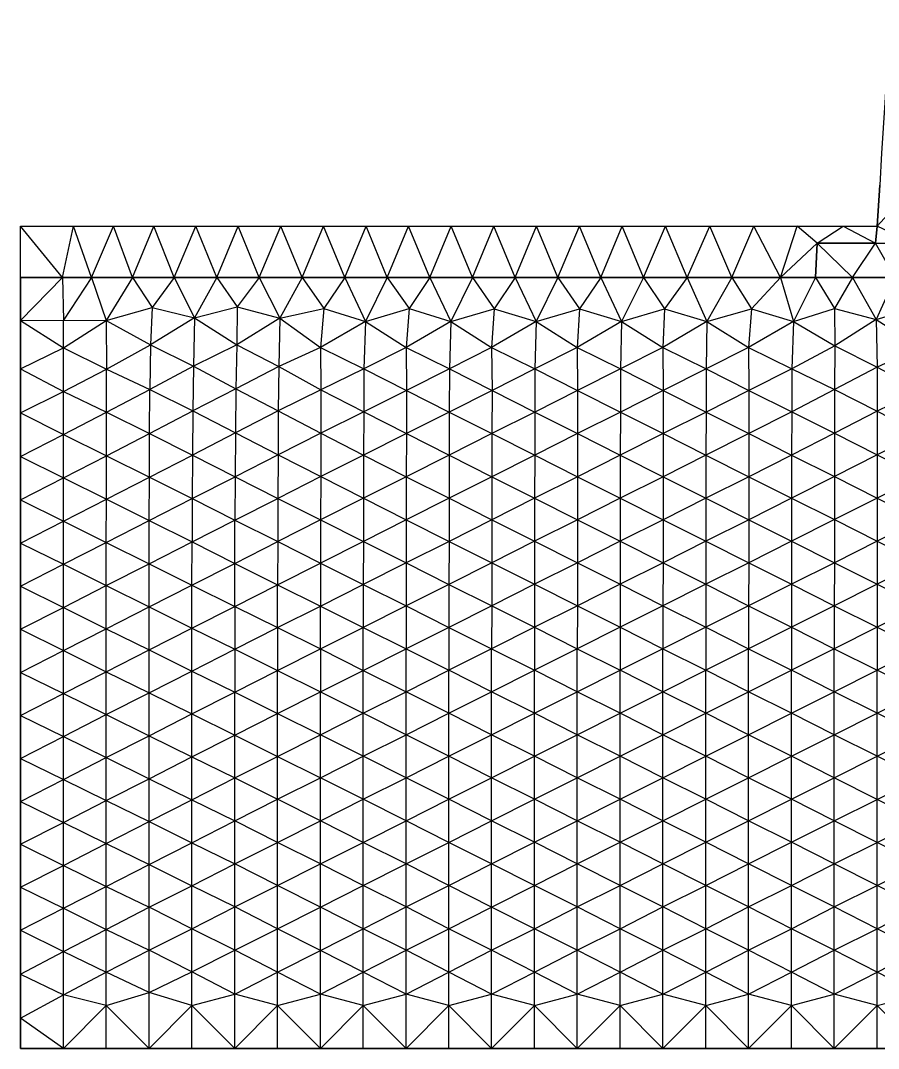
# Model space of a CAD drawing. Header units: inches. Extents: x 0 to 30, y -12 to 0.
# Drawn here: x 0 to 10.02, y -12 to 0 of the extents above; entities that cross this region are included whole.
import ezdxf

# ---------------------------------------------------------------- set-up
doc = ezdxf.new("R2010")
doc.units = ezdxf.units.IN
doc.header["$MEASUREMENT"] = 0
doc.layers.add('GEOFEM_ACTIVE_AREAS', color=2, linetype='Continuous')
doc.layers.add('GEOFEM_ACTIVE_MESH', color=4, linetype='Continuous')

msp = doc.modelspace()

# ---------------------------------------------------------------- linework, layer by layer
at = {"layer": 'GEOFEM_ACTIVE_AREAS'}
for points in [[(12.3, -2.6), (11.83, -2.6), (11.36, -2.6), (10.897, -2.6), (10.42, -2.6), (10.41, -1.95), (10.41, -1.3), (10.4, -0.65), (10.4, 0), (10.15, 0), (10.127, -0.365), (10.09, -0.96), (10.053, -1.548), (10.03, -1.92), (10, -2.4), (9.98, -2.6), (9.3, -2.6), (9.28, -3), (9.711, -3), (10.21, -3), (10.7, -3), (11.208, -3), (11.813, -3), (12.32, -3)], [(9.28, -3), (8.872, -3), (8.305, -3), (7.782, -3), (7.274, -3), (6.774, -3), (6.274, -3), (5.775, -3), (5.277, -3), (4.78, -3), (4.282, -3), (3.784, -3), (3.287, -3), (2.785, -3), (2.291, -3), (1.793, -3), (1.306, -3), (0.83, -3), (0.488, -3), (0, -3), (0, -2.4), (0.618, -2.4), (1.085, -2.4), (1.555, -2.4), (2.048, -2.4), (2.539, -2.4), (3.039, -2.4), (3.536, -2.4), (4.033, -2.4), (4.531, -2.4), (5.029, -2.4), (5.526, -2.4), (6.025, -2.4), (6.524, -2.4), (7.025, -2.4), (7.531, -2.4), (8.046, -2.4), (8.559, -2.4), (9.066, -2.4), (9.604, -2.4), (10, -2.4), (9.98, -2.6), (9.3, -2.6)]]:
    msp.add_lwpolyline(points, close=True, dxfattribs=at)
msp.add_lwpolyline([(10.21, -3), (9.711, -3), (9.28, -3), (8.872, -3), (8.305, -3), (7.782, -3), (7.274, -3), (6.774, -3), (6.274, -3), (5.775, -3), (5.277, -3), (4.78, -3), (4.282, -3), (3.784, -3), (3.287, -3), (2.785, -3), (2.291, -3), (1.793, -3), (1.306, -3), (0.83, -3), (0.488, -3), (0, -3), (0, -3.5), (0, -4.066), (0, -4.579), (0, -5.089), (0, -5.597), (0, -6.102), (0, -6.605), (0, -7.107), (0, -7.611), (0, -8.115), (0, -8.616), (0, -9.116), (0, -9.616), (0, -10.117), (0, -10.619), (0, -11.131), (0, -11.645), (0, -12), (0.5, -12), (1, -12), (1.5, -12), (2, -12), (2.5, -12), (3, -12), (3.5, -12), (4, -12), (4.5, -12), (5, -12), (5.5, -12), (6, -12), (6.5, -12), (7, -12), (7.5, -12), (8, -12), (8.5, -12), (9, -12), (9.5, -12), (10, -12), (10.5, -12)], dxfattribs=at)
at = {"layer": 'GEOFEM_ACTIVE_MESH'}
for p, q in [((10, -2.4), (10.03, -1.92)), ((10, -2.4), (10.41, -1.95)), ((0.488, -3), (0, -2.4)), ((0, -3), (0, -2.4)), ((0, -2.4), (0.618, -2.4)), ((0.488, -3), (0.618, -2.4)), ((0.83, -3), (0.618, -2.4)), ((0.618, -2.4), (1.085, -2.4)), ((0.83, -3), (1.085, -2.4)), ((1.306, -3), (1.085, -2.4)), ((1.085, -2.4), (1.555, -2.4)), ((1.306, -3), (1.555, -2.4)), ((1.793, -3), (1.555, -2.4)), ((1.555, -2.4), (2.048, -2.4)), ((1.793, -3), (2.048, -2.4)), ((2.291, -3), (2.048, -2.4)), ((2.048, -2.4), (2.539, -2.4)), ((2.291, -3), (2.539, -2.4)), ((2.785, -3), (2.539, -2.4)), ((2.539, -2.4), (3.039, -2.4)), ((2.785, -3), (3.039, -2.4)), ((3.287, -3), (3.039, -2.4)), ((3.039, -2.4), (3.536, -2.4)), ((3.287, -3), (3.536, -2.4)), ((3.784, -3), (3.536, -2.4)), ((3.536, -2.4), (4.033, -2.4)), ((3.784, -3), (4.033, -2.4)), ((4.282, -3), (4.033, -2.4)), ((4.033, -2.4), (4.531, -2.4)), ((4.282, -3), (4.531, -2.4)), ((4.78, -3), (4.531, -2.4)), ((4.531, -2.4), (5.029, -2.4)), ((4.78, -3), (5.029, -2.4)), ((5.277, -3), (5.029, -2.4)), ((5.029, -2.4), (5.526, -2.4)), ((5.277, -3), (5.526, -2.4)), ((5.775, -3), (5.526, -2.4)), ((5.526, -2.4), (6.025, -2.4)), ((5.775, -3), (6.025, -2.4)), ((6.274, -3), (6.025, -2.4)), ((6.025, -2.4), (6.524, -2.4)), ((6.274, -3), (6.524, -2.4)), ((6.774, -3), (6.524, -2.4)), ((6.524, -2.4), (7.025, -2.4)), ((6.774, -3), (7.025, -2.4)), ((7.274, -3), (7.025, -2.4)), ((7.025, -2.4), (7.531, -2.4)), ((7.274, -3), (7.531, -2.4)), ((7.782, -3), (7.531, -2.4)), ((7.531, -2.4), (8.046, -2.4)), ((7.782, -3), (8.046, -2.4)), ((8.305, -3), (8.046, -2.4)), ((8.046, -2.4), (8.559, -2.4)), ((8.305, -3), (8.559, -2.4)), ((8.872, -3), (8.559, -2.4)), ((8.559, -2.4), (9.066, -2.4)), ((8.872, -3), (9.066, -2.4)), ((9.066, -2.4), (9.604, -2.4)), ((9.3, -2.6), (9.066, -2.4)), ((9.3, -2.6), (9.604, -2.4)), ((9.604, -2.4), (10, -2.4)), ((9.604, -2.4), (9.98, -2.6)), ((9.98, -2.6), (10, -2.4)), ((10, -2.4), (9.98, -2.6)), ((10.42, -2.6), (10, -2.4)), ((8.872, -3), (9.3, -2.6)), ((9.28, -3), (9.3, -2.6)), ((9.28, -3), (9.3, -2.6)), ((9.711, -3), (9.3, -2.6)), ((9.3, -2.6), (9.98, -2.6)), ((9.3, -2.6), (9.98, -2.6)), ((9.711, -3), (9.98, -2.6)), ((10.21, -3), (9.98, -2.6)), ((9.98, -2.6), (10.42, -2.6)), ((0, -3), (0.488, -3)), ((0, -3.5), (0, -3)), ((0, -3.5), (0.488, -3)), ((0, -3), (0.488, -3)), ((0.488, -3), (0.83, -3)), ((0.488, -3), (0.83, -3)), ((0.488, -3), (0.5, -3.499)), ((0.83, -3), (0.5, -3.499)), ((0.83, -3), (1.306, -3)), ((0.83, -3), (1.306, -3)), ((0.83, -3), (1, -3.5)), ((1.306, -3), (1, -3.5)), ((1.306, -3), (1.793, -3)), ((1.306, -3), (1.793, -3)), ((1.306, -3), (1.536, -3.35)), ((1.793, -3), (1.536, -3.35)), ((1.793, -3), (2.291, -3)), ((1.793, -3), (2.291, -3)), ((1.793, -3), (2.03, -3.472)), ((2.291, -3), (2.03, -3.472)), ((2.291, -3), (2.785, -3)), ((2.291, -3), (2.785, -3)), ((2.291, -3), (2.53, -3.344)), ((2.785, -3), (2.53, -3.344)), ((2.785, -3), (3.287, -3)), ((2.785, -3), (3.287, -3)), ((2.785, -3), (3.028, -3.474)), ((3.287, -3), (3.028, -3.474)), ((3.287, -3), (3.784, -3)), ((3.287, -3), (3.784, -3)), ((3.287, -3), (3.54, -3.363)), ((3.784, -3), (3.54, -3.363)), ((3.784, -3), (4.282, -3)), ((3.784, -3), (4.282, -3)), ((3.784, -3), (4.028, -3.513)), ((4.282, -3), (4.028, -3.513)), ((4.282, -3), (4.78, -3)), ((4.282, -3), (4.78, -3)), ((4.282, -3), (4.535, -3.363)), ((4.78, -3), (4.535, -3.363)), ((4.78, -3), (5.277, -3)), ((4.78, -3), (5.277, -3)), ((4.78, -3), (5.024, -3.513)), ((5.277, -3), (5.024, -3.513)), ((5.277, -3), (5.775, -3)), ((5.277, -3), (5.775, -3)), ((5.277, -3), (5.529, -3.366)), ((5.775, -3), (5.529, -3.366)), ((5.775, -3), (6.274, -3)), ((5.775, -3), (6.274, -3)), ((5.775, -3), (6.02, -3.513)), ((6.274, -3), (6.02, -3.513)), ((6.274, -3), (6.774, -3)), ((6.274, -3), (6.774, -3)), ((6.274, -3), (6.524, -3.366)), ((6.774, -3), (6.524, -3.366)), ((6.774, -3), (7.274, -3)), ((6.774, -3), (7.274, -3)), ((6.774, -3), (7.016, -3.513)), ((7.274, -3), (7.016, -3.513)), ((7.274, -3), (7.782, -3)), ((7.274, -3), (7.782, -3)), ((7.274, -3), (7.519, -3.366)), ((7.782, -3), (7.519, -3.366)), ((7.782, -3), (8.305, -3)), ((7.782, -3), (8.305, -3)), ((7.782, -3), (8.014, -3.513)), ((8.305, -3), (8.014, -3.513)), ((8.305, -3), (8.872, -3)), ((8.305, -3), (8.872, -3)), ((8.305, -3), (8.532, -3.366)), ((8.872, -3), (8.532, -3.366)), ((8.872, -3), (9.28, -3)), ((8.872, -3), (9.28, -3)), ((8.872, -3), (9.023, -3.513)), ((9.28, -3), (9.023, -3.513)), ((9.28, -3), (9.711, -3)), ((9.28, -3), (9.711, -3)), ((9.28, -3), (9.504, -3.363)), ((9.711, -3), (9.504, -3.363)), ((9.711, -3), (10.21, -3)), ((9.711, -3), (10.21, -3)), ((9.711, -3), (9.989, -3.489)), ((10.21, -3), (9.989, -3.489)), ((1, -3.5), (1.536, -3.35)), ((1.536, -3.35), (1.517, -3.786)), ((1.536, -3.35), (2.03, -3.472)), ((2.03, -3.472), (2.53, -3.344)), ((2.53, -3.344), (2.525, -3.784)), ((2.53, -3.344), (3.028, -3.474)), ((9.989, -3.489), (10.471, -3.348)), ((2.03, -3.472), (1.517, -3.786)), ((2.03, -3.472), (2.018, -4.034)), ((2.03, -3.472), (2.525, -3.784)), ((3.028, -3.474), (2.525, -3.784)), ((3.028, -3.474), (3.014, -4.04)), ((3.028, -3.474), (3.54, -3.363)), ((3.028, -3.474), (3.5, -3.818)), ((3.54, -3.363), (3.5, -3.818)), ((3.54, -3.363), (4.028, -3.513)), ((4.028, -3.513), (4.535, -3.363)), ((4.535, -3.363), (4.5, -3.818)), ((4.535, -3.363), (5.024, -3.513)), ((5.024, -3.513), (5.529, -3.366)), ((5.529, -3.366), (5.5, -3.818)), ((5.529, -3.366), (6.02, -3.513)), ((6.02, -3.513), (6.524, -3.366)), ((6.524, -3.366), (6.5, -3.818)), ((6.524, -3.366), (7.016, -3.513)), ((7.016, -3.513), (7.519, -3.366)), ((7.519, -3.366), (7.5, -3.818)), ((7.519, -3.366), (8.014, -3.513)), ((8.014, -3.513), (8.532, -3.366)), ((8.532, -3.366), (8.5, -3.818)), ((8.532, -3.366), (9.023, -3.513)), ((9.023, -3.513), (9.504, -3.363)), ((9.504, -3.363), (9.989, -3.489)), ((9.504, -3.363), (9.505, -3.796)), ((0, -3.5), (0.5, -3.499)), ((0, -4.066), (0, -3.5)), ((0, -3.5), (0.501, -3.819)), ((0.5, -3.499), (1, -3.5)), ((0.501, -3.819), (0.5, -3.499)), ((0.501, -3.819), (1, -3.5)), ((1, -3.5), (1.517, -3.786)), ((1, -3.5), (1.004, -4.071)), ((4.028, -3.513), (3.5, -3.818)), ((4.028, -3.513), (4.008, -4.066)), ((4.028, -3.513), (4.5, -3.818)), ((5.024, -3.513), (4.5, -3.818)), ((5.024, -3.513), (5.007, -4.066)), ((5.024, -3.513), (5.5, -3.818)), ((6.02, -3.513), (5.5, -3.818)), ((6.02, -3.513), (6.006, -4.066)), ((6.02, -3.513), (6.5, -3.818)), ((7.016, -3.513), (6.5, -3.818)), ((7.016, -3.513), (7.004, -4.066)), ((7.016, -3.513), (7.5, -3.818)), ((8.014, -3.513), (7.5, -3.818)), ((8.014, -3.513), (8.004, -4.066)), ((8.014, -3.513), (8.5, -3.818)), ((9.023, -3.513), (8.5, -3.818)), ((9.023, -3.513), (9.006, -4.066)), ((9.023, -3.513), (9.505, -3.796)), ((9.989, -3.489), (9.505, -3.796)), ((9.989, -3.489), (10.5, -3.818)), ((9.989, -3.489), (10, -4.048)), ((0, -4.066), (0.501, -3.819)), ((0.501, -4.332), (0.501, -3.819)), ((0.501, -3.819), (1.004, -4.071)), ((1.004, -4.071), (1.517, -3.786)), ((1.517, -3.786), (1.51, -4.308)), ((1.517, -3.786), (2.018, -4.034)), ((2.525, -3.784), (2.018, -4.034)), ((2.525, -3.784), (2.514, -4.298)), ((2.525, -3.784), (3.014, -4.04)), ((3.5, -3.818), (3.014, -4.04)), ((3.5, -3.818), (4.008, -4.066)), ((3.5, -3.818), (3.507, -4.311)), ((4.5, -3.818), (4.008, -4.066)), ((4.5, -3.818), (5.007, -4.066)), ((4.5, -3.818), (4.505, -4.318)), ((5.5, -3.818), (5.007, -4.066)), ((5.5, -3.818), (6.006, -4.066)), ((5.5, -3.818), (5.504, -4.319)), ((6.5, -3.818), (6.006, -4.066)), ((6.5, -3.818), (7.004, -4.066)), ((6.5, -3.818), (6.503, -4.319)), ((7.5, -3.818), (7.004, -4.066)), ((7.5, -3.818), (8.004, -4.066)), ((7.5, -3.818), (7.503, -4.319)), ((8.5, -3.818), (8.004, -4.066)), ((8.5, -3.818), (9.006, -4.066)), ((8.5, -3.818), (8.503, -4.318)), ((9.505, -3.796), (9.006, -4.066)), ((9.505, -3.796), (9.503, -4.309)), ((9.505, -3.796), (10, -4.048)), ((10.5, -3.818), (10, -4.048)), ((0, -4.579), (0, -4.066)), ((0, -4.066), (0.501, -4.332)), ((0.501, -4.332), (1.004, -4.071)), ((1.004, -4.572), (1.004, -4.071)), ((1.004, -4.071), (1.51, -4.308)), ((2.018, -4.034), (1.51, -4.308)), ((2.018, -4.034), (2.011, -4.558)), ((2.018, -4.034), (2.514, -4.298)), ((3.014, -4.04), (2.514, -4.298)), ((3.014, -4.04), (3.009, -4.558)), ((3.014, -4.04), (3.507, -4.311)), ((4.008, -4.066), (3.507, -4.311)), ((4.008, -4.066), (4.006, -4.568)), ((4.008, -4.066), (4.505, -4.318)), ((5.007, -4.066), (4.505, -4.318)), ((5.007, -4.066), (5.004, -4.57)), ((5.007, -4.066), (5.504, -4.319)), ((6.006, -4.066), (5.504, -4.319)), ((6.006, -4.066), (6.004, -4.57)), ((6.006, -4.066), (6.503, -4.319)), ((7.004, -4.066), (6.503, -4.319)), ((7.004, -4.066), (7.003, -4.57)), ((7.004, -4.066), (7.503, -4.319)), ((8.004, -4.066), (7.503, -4.319)), ((8.004, -4.066), (8.003, -4.57)), ((8.004, -4.066), (8.503, -4.318)), ((9.006, -4.066), (8.503, -4.318)), ((9.006, -4.066), (9.003, -4.567)), ((9.006, -4.066), (9.503, -4.309)), ((10, -4.048), (9.503, -4.309)), ((10, -4.048), (10.5, -4.312)), ((10, -4.048), (10.001, -4.562)), ((1.004, -4.572), (1.51, -4.308)), ((1.506, -4.821), (1.51, -4.308)), ((1.51, -4.308), (2.011, -4.558)), ((2.514, -4.298), (2.011, -4.558)), ((2.514, -4.298), (2.509, -4.814)), ((2.514, -4.298), (3.009, -4.558)), ((3.507, -4.311), (3.009, -4.558)), ((3.507, -4.311), (3.506, -4.818)), ((3.507, -4.311), (4.006, -4.568)), ((4.505, -4.318), (4.006, -4.568)), ((4.505, -4.318), (4.504, -4.822)), ((4.505, -4.318), (5.004, -4.57)), ((5.504, -4.319), (5.004, -4.57)), ((5.504, -4.319), (5.503, -4.822)), ((5.504, -4.319), (6.004, -4.57)), ((6.503, -4.319), (6.004, -4.57)), ((6.503, -4.319), (7.003, -4.57)), ((6.503, -4.319), (6.503, -4.822)), ((7.503, -4.319), (7.003, -4.57)), ((7.503, -4.319), (7.502, -4.822)), ((7.503, -4.319), (8.003, -4.57)), ((8.503, -4.318), (8.003, -4.57)), ((8.503, -4.318), (8.502, -4.822)), ((8.503, -4.318), (9.003, -4.567)), ((9.503, -4.309), (9.003, -4.567)), ((9.503, -4.309), (9.502, -4.817)), ((9.503, -4.309), (10.001, -4.562)), ((10.5, -4.312), (10.001, -4.562)), ((0, -4.579), (0.501, -4.332)), ((0.502, -4.832), (0.501, -4.332)), ((0.501, -4.332), (1.004, -4.572)), ((1.506, -4.821), (2.011, -4.558)), ((2.011, -4.558), (2.006, -5.073)), ((2.011, -4.558), (2.509, -4.814)), ((3.009, -4.558), (2.509, -4.814)), ((3.009, -4.558), (3.006, -5.07)), ((3.009, -4.558), (3.506, -4.818)), ((0, -5.089), (0, -4.579)), ((0, -4.579), (0.502, -4.832)), ((0.502, -4.832), (1.004, -4.572)), ((1.003, -5.08), (1.004, -4.572)), ((1.004, -4.572), (1.506, -4.821)), ((4.006, -4.568), (3.506, -4.818)), ((4.006, -4.568), (4.004, -5.072)), ((4.006, -4.568), (4.504, -4.822)), ((5.004, -4.57), (4.504, -4.822)), ((5.004, -4.57), (5.003, -5.074)), ((5.004, -4.57), (5.503, -4.822)), ((6.004, -4.57), (5.503, -4.822)), ((6.004, -4.57), (6.003, -5.074)), ((6.004, -4.57), (6.503, -4.822)), ((7.003, -4.57), (6.503, -4.822)), ((7.003, -4.57), (7.002, -5.074)), ((7.003, -4.57), (7.502, -4.822)), ((8.003, -4.57), (7.502, -4.822)), ((8.003, -4.57), (8.002, -5.073)), ((8.003, -4.57), (8.502, -4.822)), ((9.003, -4.567), (8.502, -4.822)), ((9.003, -4.567), (9.002, -5.073)), ((9.003, -4.567), (9.502, -4.817)), ((10.001, -4.562), (9.502, -4.817)), ((10.001, -4.562), (10.501, -4.816)), ((10.001, -4.562), (10.001, -5.069)), ((0, -5.089), (0.502, -4.832)), ((0.501, -5.338), (0.502, -4.832)), ((0.502, -4.832), (1.003, -5.08)), ((1.003, -5.08), (1.506, -4.821)), ((1.504, -5.331), (1.506, -4.821)), ((1.506, -4.821), (2.006, -5.073)), ((2.509, -4.814), (2.006, -5.073)), ((2.509, -4.814), (2.505, -5.326)), ((2.509, -4.814), (3.006, -5.07)), ((3.506, -4.818), (3.006, -5.07)), ((3.506, -4.818), (3.504, -5.324)), ((3.506, -4.818), (4.004, -5.072)), ((4.504, -4.822), (4.004, -5.072)), ((4.504, -4.822), (4.503, -5.325)), ((4.504, -4.822), (5.003, -5.074)), ((5.503, -4.822), (5.003, -5.074)), ((5.503, -4.822), (6.003, -5.074)), ((5.503, -4.822), (5.503, -5.325)), ((6.503, -4.822), (6.003, -5.074)), ((6.503, -4.822), (6.502, -5.325)), ((6.503, -4.822), (7.002, -5.074)), ((7.502, -4.822), (7.002, -5.074)), ((7.502, -4.822), (8.002, -5.073)), ((7.502, -4.822), (7.502, -5.325)), ((8.502, -4.822), (8.002, -5.073)), ((8.502, -4.822), (9.002, -5.073)), ((8.502, -4.822), (8.502, -5.325)), ((9.502, -4.817), (9.002, -5.073)), ((9.502, -4.817), (9.501, -5.323)), ((9.502, -4.817), (10.001, -5.069)), ((10.501, -4.816), (10.001, -5.069)), ((0, -5.597), (0, -5.089)), ((0, -5.089), (0.501, -5.338)), ((0.501, -5.338), (1.003, -5.08)), ((1.002, -5.588), (1.003, -5.08)), ((1.003, -5.08), (1.504, -5.331)), ((1.504, -5.331), (2.006, -5.073)), ((2.006, -5.073), (2.004, -5.581)), ((2.006, -5.073), (2.505, -5.326)), ((3.006, -5.07), (2.505, -5.326)), ((3.006, -5.07), (3.004, -5.578)), ((3.006, -5.07), (3.504, -5.324)), ((4.004, -5.072), (3.504, -5.324)), ((4.004, -5.072), (4.003, -5.577)), ((4.004, -5.072), (4.503, -5.325)), ((5.003, -5.074), (4.503, -5.325)), ((5.003, -5.074), (5.002, -5.577)), ((5.003, -5.074), (5.503, -5.325)), ((6.003, -5.074), (5.503, -5.325)), ((6.003, -5.074), (6.002, -5.577)), ((6.003, -5.074), (6.502, -5.325)), ((7.002, -5.074), (6.502, -5.325)), ((7.002, -5.074), (7.502, -5.325)), ((7.002, -5.074), (7.002, -5.577)), ((8.002, -5.073), (7.502, -5.325)), ((8.002, -5.073), (8.001, -5.576)), ((8.002, -5.073), (8.502, -5.325)), ((9.002, -5.073), (8.502, -5.325)), ((9.002, -5.073), (9.001, -5.575)), ((9.002, -5.073), (9.501, -5.323)), ((10.001, -5.069), (9.501, -5.323)), ((10.001, -5.069), (10.501, -5.322)), ((10.001, -5.069), (10.001, -5.574)), ((0, -5.597), (0.501, -5.338)), ((0.501, -5.844), (0.501, -5.338)), ((0.501, -5.338), (1.002, -5.588)), ((1.002, -5.588), (1.504, -5.331)), ((1.502, -5.838), (1.504, -5.331)), ((1.504, -5.331), (2.004, -5.581)), ((2.004, -5.581), (2.505, -5.326)), ((2.505, -5.326), (2.503, -5.832)), ((2.505, -5.326), (3.004, -5.578)), ((3.504, -5.324), (3.004, -5.578)), ((3.504, -5.324), (3.503, -5.829)), ((3.504, -5.324), (4.003, -5.577)), ((4.503, -5.325), (4.003, -5.577)), ((4.503, -5.325), (4.502, -5.828)), ((4.503, -5.325), (5.002, -5.577)), ((5.503, -5.325), (5.002, -5.577)), ((5.503, -5.325), (5.502, -5.828)), ((5.503, -5.325), (6.002, -5.577)), ((6.502, -5.325), (6.002, -5.577)), ((6.502, -5.325), (6.501, -5.828)), ((6.502, -5.325), (7.002, -5.577)), ((7.502, -5.325), (7.002, -5.577)), ((7.502, -5.325), (7.501, -5.828)), ((7.502, -5.325), (8.001, -5.576)), ((8.502, -5.325), (8.001, -5.576)), ((8.502, -5.325), (8.501, -5.827)), ((8.502, -5.325), (9.001, -5.575)), ((9.501, -5.323), (9.001, -5.575)), ((9.501, -5.323), (10.001, -5.574)), ((9.501, -5.323), (9.501, -5.826)), ((10.501, -5.322), (10.001, -5.574)), ((0, -6.102), (0, -5.597)), ((0, -5.597), (0.501, -5.844)), ((0.501, -5.844), (1.002, -5.588)), ((1.001, -6.094), (1.002, -5.588)), ((1.002, -5.588), (1.502, -5.838)), ((1.502, -5.838), (2.004, -5.581)), ((2.004, -5.581), (2.002, -6.087)), ((2.004, -5.581), (2.503, -5.832)), ((2.503, -5.832), (3.004, -5.578)), ((3.004, -5.578), (3.002, -6.082)), ((3.004, -5.578), (3.503, -5.829)), ((4.003, -5.577), (3.503, -5.829)), ((4.003, -5.577), (4.002, -6.08)), ((4.003, -5.577), (4.502, -5.828)), ((5.002, -5.577), (4.502, -5.828)), ((5.002, -5.577), (5.502, -5.828)), ((5.002, -5.577), (5.002, -6.08)), ((6.002, -5.577), (5.502, -5.828)), ((6.002, -5.577), (6.001, -6.079)), ((6.002, -5.577), (6.501, -5.828)), ((7.002, -5.577), (6.501, -5.828)), ((7.002, -5.577), (7.001, -6.079)), ((7.002, -5.577), (7.501, -5.828)), ((8.001, -5.576), (7.501, -5.828)), ((8.001, -5.576), (8.501, -5.827)), ((8.001, -5.576), (8.001, -6.079)), ((9.001, -5.575), (8.501, -5.827)), ((9.001, -5.575), (9.501, -5.826)), ((9.001, -5.575), (9.001, -6.078)), ((10.001, -5.574), (9.501, -5.826)), ((10.001, -5.574), (10.501, -5.826)), ((10.001, -5.574), (10.001, -6.078)), ((0, -6.102), (0.501, -5.844)), ((0.5, -6.348), (0.501, -5.844)), ((0.501, -5.844), (1.001, -6.094)), ((1.001, -6.094), (1.502, -5.838)), ((1.501, -6.342), (1.502, -5.838)), ((1.502, -5.838), (2.002, -6.087)), ((2.002, -6.087), (2.503, -5.832)), ((2.502, -6.337), (2.503, -5.832)), ((2.503, -5.832), (3.002, -6.082)), ((3.503, -5.829), (3.002, -6.082)), ((3.503, -5.829), (3.502, -6.333)), ((3.503, -5.829), (4.002, -6.08)), ((4.502, -5.828), (4.002, -6.08)), ((4.502, -5.828), (4.501, -6.331)), ((4.502, -5.828), (5.002, -6.08)), ((5.502, -5.828), (5.002, -6.08)), ((5.502, -5.828), (5.501, -6.331)), ((5.502, -5.828), (6.001, -6.079)), ((6.501, -5.828), (6.001, -6.079)), ((6.501, -5.828), (7.001, -6.079)), ((6.501, -5.828), (6.501, -6.33)), ((7.501, -5.828), (7.001, -6.079)), ((7.501, -5.828), (8.001, -6.079)), ((7.501, -5.828), (7.501, -6.33)), ((8.501, -5.827), (8.001, -6.079)), ((8.501, -5.827), (9.001, -6.078)), ((8.501, -5.827), (8.501, -6.33)), ((9.501, -5.826), (9.001, -6.078)), ((9.501, -5.826), (10.001, -6.078)), ((9.501, -5.826), (9.501, -6.329)), ((10.501, -5.826), (10.001, -6.078)), ((0, -6.605), (0, -6.102)), ((0, -6.102), (0.5, -6.348)), ((0.5, -6.348), (1.001, -6.094)), ((1.001, -6.597), (1.001, -6.094)), ((1.001, -6.094), (1.501, -6.342)), ((1.501, -6.342), (2.002, -6.087)), ((2.001, -6.591), (2.002, -6.087)), ((2.002, -6.087), (2.502, -6.337)), ((2.502, -6.337), (3.002, -6.082)), ((3.002, -6.082), (3.001, -6.586)), ((3.002, -6.082), (3.502, -6.333)), ((4.002, -6.08), (3.502, -6.333)), ((4.002, -6.08), (4.001, -6.583)), ((4.002, -6.08), (4.501, -6.331)), ((5.002, -6.08), (4.501, -6.331)), ((5.002, -6.08), (5.001, -6.582)), ((5.002, -6.08), (5.501, -6.331)), ((6.001, -6.079), (5.501, -6.331)), ((6.001, -6.079), (6.501, -6.33)), ((6.001, -6.079), (6.001, -6.581)), ((7.001, -6.079), (6.501, -6.33)), ((7.001, -6.079), (7.501, -6.33)), ((7.001, -6.079), (7.001, -6.581)), ((8.001, -6.079), (7.501, -6.33)), ((8.001, -6.079), (8.501, -6.33)), ((8.001, -6.079), (8.001, -6.581)), ((9.001, -6.078), (8.501, -6.33)), ((9.001, -6.078), (9.501, -6.329)), ((9.001, -6.078), (9.001, -6.581)), ((10.001, -6.078), (9.501, -6.329)), ((10.001, -6.078), (10.501, -6.329)), ((10.001, -6.078), (10.001, -6.581)), ((0, -6.605), (0.5, -6.348)), ((0.5, -6.851), (0.5, -6.348)), ((0.5, -6.348), (1.001, -6.597)), ((1.001, -6.597), (1.501, -6.342)), ((1.5, -6.846), (1.501, -6.342)), ((1.501, -6.342), (2.001, -6.591)), ((2.001, -6.591), (2.502, -6.337)), ((2.5, -6.839), (2.502, -6.337)), ((2.502, -6.337), (3.001, -6.586)), ((3.001, -6.586), (3.502, -6.333)), ((3.502, -6.333), (3.5, -6.835)), ((3.502, -6.333), (4.001, -6.583)), ((4.501, -6.331), (4.001, -6.583)), ((4.501, -6.331), (5.001, -6.582)), ((4.501, -6.331), (4.501, -6.833)), ((5.501, -6.331), (5.001, -6.582)), ((5.501, -6.331), (6.001, -6.581)), ((5.501, -6.331), (5.501, -6.833)), ((6.501, -6.33), (6.001, -6.581)), ((6.501, -6.33), (7.001, -6.581)), ((6.501, -6.33), (6.501, -6.832)), ((7.501, -6.33), (7.001, -6.581)), ((7.501, -6.33), (7.5, -6.832)), ((7.501, -6.33), (8.001, -6.581)), ((8.501, -6.33), (8.001, -6.581)), ((8.501, -6.33), (8.5, -6.832)), ((8.501, -6.33), (9.001, -6.581)), ((9.501, -6.329), (9.001, -6.581)), ((9.501, -6.329), (9.5, -6.832)), ((9.501, -6.329), (10.001, -6.581)), ((10.501, -6.329), (10.001, -6.581)), ((0.5, -6.851), (1.001, -6.597)), ((1, -7.1), (1.001, -6.597)), ((1.001, -6.597), (1.5, -6.846)), ((1.5, -6.846), (2.001, -6.591)), ((2, -7.094), (2.001, -6.591)), ((2.001, -6.591), (2.5, -6.839)), ((2.5, -6.839), (3.001, -6.586)), ((3, -7.087), (3.001, -6.586)), ((3.001, -6.586), (3.5, -6.835)), ((3.5, -6.835), (4.001, -6.583)), ((4.001, -6.583), (4, -7.085)), ((4.001, -6.583), (4.501, -6.833)), ((5.001, -6.582), (4.501, -6.833)), ((5.001, -6.582), (5, -7.084)), ((5.001, -6.582), (5.501, -6.833)), ((6.001, -6.581), (5.501, -6.833)), ((6.001, -6.581), (6, -7.083)), ((6.001, -6.581), (6.501, -6.832)), ((7.001, -6.581), (6.501, -6.832)), ((7.001, -6.581), (7, -7.083)), ((7.001, -6.581), (7.5, -6.832)), ((8.001, -6.581), (7.5, -6.832)), ((8.001, -6.581), (8, -7.083)), ((8.001, -6.581), (8.5, -6.832)), ((9.001, -6.581), (8.5, -6.832)), ((9.001, -6.581), (9, -7.083)), ((9.001, -6.581), (9.5, -6.832)), ((10.001, -6.581), (9.5, -6.832)), ((10.001, -6.581), (10, -7.083)), ((10.001, -6.581), (10.5, -6.832)), ((0, -7.107), (0, -6.605)), ((0, -6.605), (0.5, -6.851)), ((2, -7.094), (2.5, -6.839)), ((2.5, -6.839), (2.5, -7.34)), ((2.5, -6.839), (3, -7.087)), ((3, -7.087), (3.5, -6.835)), ((3.5, -7.336), (3.5, -6.835)), ((3.5, -6.835), (4, -7.085)), ((4.501, -6.833), (4, -7.085)), ((4.501, -6.833), (4.5, -7.335)), ((4.501, -6.833), (5, -7.084)), ((5.501, -6.833), (5, -7.084)), ((5.501, -6.833), (5.5, -7.334)), ((5.501, -6.833), (6, -7.083)), ((6.501, -6.832), (6, -7.083)), ((6.501, -6.832), (6.5, -7.334)), ((6.501, -6.832), (7, -7.083)), ((7.5, -6.832), (7, -7.083)), ((7.5, -6.832), (8, -7.083)), ((7.5, -6.832), (7.5, -7.334)), ((8.5, -6.832), (8, -7.083)), ((8.5, -6.832), (9, -7.083)), ((8.5, -6.832), (8.5, -7.334)), ((9.5, -6.832), (9, -7.083)), ((9.5, -6.832), (10, -7.083)), ((9.5, -6.832), (9.5, -7.334)), ((10.5, -6.832), (10, -7.083)), ((0, -7.107), (0.5, -6.851)), ((0.5, -7.353), (0.5, -6.851)), ((0.5, -6.851), (1, -7.1)), ((1, -7.1), (1.5, -6.846)), ((1.5, -7.347), (1.5, -6.846)), ((1.5, -6.846), (2, -7.094)), ((0, -7.611), (0, -7.107)), ((0, -7.107), (0.5, -7.353)), ((0.5, -7.353), (1, -7.1)), ((1, -7.602), (1, -7.1)), ((1, -7.1), (1.5, -7.347)), ((1.5, -7.347), (2, -7.094)), ((2, -7.594), (2, -7.094)), ((2, -7.094), (2.5, -7.34)), ((2.5, -7.34), (3, -7.087)), ((3, -7.087), (3, -7.588)), ((3, -7.087), (3.5, -7.336)), ((3.5, -7.336), (4, -7.085)), ((4, -7.586), (4, -7.085)), ((4, -7.085), (4.5, -7.335)), ((5, -7.084), (4.5, -7.335)), ((5, -7.084), (5.5, -7.334)), ((5, -7.084), (5, -7.585)), ((6, -7.083), (5.5, -7.334)), ((6, -7.083), (6.5, -7.334)), ((6, -7.083), (6, -7.585)), ((7, -7.083), (6.5, -7.334)), ((7, -7.083), (7.5, -7.334)), ((7, -7.083), (7, -7.585)), ((8, -7.083), (7.5, -7.334)), ((8, -7.083), (8.5, -7.334)), ((8, -7.083), (8, -7.585)), ((9, -7.083), (8.5, -7.334)), ((9, -7.083), (9.5, -7.334)), ((9, -7.083), (9, -7.585)), ((10, -7.083), (9.5, -7.334)), ((10, -7.083), (10.5, -7.334)), ((10, -7.083), (10, -7.585)), ((0, -7.611), (0.5, -7.353)), ((0.5, -7.855), (0.5, -7.353)), ((0.5, -7.353), (1, -7.602)), ((1, -7.602), (1.5, -7.347)), ((1.5, -7.849), (1.5, -7.347)), ((1.5, -7.347), (2, -7.594)), ((2, -7.594), (2.5, -7.34)), ((2.5, -7.34), (2.5, -7.84)), ((2.5, -7.34), (3, -7.588)), ((3, -7.588), (3.5, -7.336)), ((3.5, -7.336), (3.5, -7.836)), ((3.5, -7.336), (4, -7.586)), ((4, -7.586), (4.5, -7.335)), ((4.5, -7.836), (4.5, -7.335)), ((4.5, -7.335), (5, -7.585)), ((5.5, -7.334), (5, -7.585)), ((5.5, -7.334), (6, -7.585)), ((5.5, -7.835), (5.5, -7.334)), ((6.5, -7.334), (6, -7.585)), ((6.5, -7.334), (7, -7.585)), ((6.5, -7.836), (6.5, -7.334)), ((7.5, -7.334), (7, -7.585)), ((7.5, -7.334), (8, -7.585)), ((7.5, -7.836), (7.5, -7.334)), ((8.5, -7.334), (8, -7.585)), ((8.5, -7.334), (9, -7.585)), ((8.5, -7.836), (8.5, -7.334)), ((9.5, -7.334), (9, -7.585)), ((9.5, -7.334), (10, -7.585)), ((9.5, -7.836), (9.5, -7.334)), ((10.5, -7.334), (10, -7.585)), ((0, -8.115), (0, -7.611)), ((0, -7.611), (0.5, -7.855)), ((0.5, -7.855), (1, -7.602)), ((1, -8.103), (1, -7.602)), ((1, -7.602), (1.5, -7.849)), ((1.5, -7.849), (2, -7.594)), ((2, -8.095), (2, -7.594)), ((2, -7.594), (2.5, -7.84)), ((2.5, -7.84), (3, -7.588)), ((3, -8.088), (3, -7.588)), ((3, -7.588), (3.5, -7.836)), ((3.5, -7.836), (4, -7.586)), ((4, -8.087), (4, -7.586)), ((4, -7.586), (4.5, -7.836)), ((4.5, -7.836), (5, -7.585)), ((5.5, -7.835), (5, -7.585)), ((5, -8.086), (5, -7.585)), ((5.5, -7.835), (6, -7.585)), ((6.5, -7.836), (6, -7.585)), ((6, -8.086), (6, -7.585)), ((6.5, -7.836), (7, -7.585)), ((7.5, -7.836), (7, -7.585)), ((7, -8.087), (7, -7.585)), ((7.5, -7.836), (8, -7.585)), ((8.5, -7.836), (8, -7.585)), ((8, -8.087), (8, -7.585)), ((8.5, -7.836), (9, -7.585)), ((9.5, -7.836), (9, -7.585)), ((9, -8.087), (9, -7.585)), ((9.5, -7.836), (10, -7.585)), ((10.5, -7.836), (10, -7.585)), ((10, -8.087), (10, -7.585)), ((0, -8.115), (0.5, -7.855)), ((0.5, -8.36), (0.5, -7.855)), ((0.5, -7.855), (1, -8.103)), ((1, -8.103), (1.5, -7.849)), ((1.5, -8.35), (1.5, -7.849)), ((1.5, -7.849), (2, -8.095)), ((2, -8.095), (2.5, -7.84)), ((2.5, -8.341), (2.5, -7.84)), ((2.5, -7.84), (3, -8.088)), ((3, -8.088), (3.5, -7.836)), ((3.5, -8.337), (3.5, -7.836)), ((3.5, -7.836), (4, -8.087)), ((4, -8.087), (4.5, -7.836)), ((5, -8.086), (4.5, -7.836)), ((4.5, -8.337), (4.5, -7.836)), ((5, -8.086), (5.5, -7.835)), ((6, -8.086), (5.5, -7.835)), ((5.5, -8.337), (5.5, -7.835)), ((6, -8.086), (6.5, -7.836)), ((7, -8.087), (6.5, -7.836)), ((6.5, -8.337), (6.5, -7.836)), ((7, -8.087), (7.5, -7.836)), ((8, -8.087), (7.5, -7.836)), ((7.5, -8.338), (7.5, -7.836)), ((8, -8.087), (8.5, -7.836)), ((9, -8.087), (8.5, -7.836)), ((8.5, -8.338), (8.5, -7.836)), ((9, -8.087), (9.5, -7.836)), ((10, -8.087), (9.5, -7.836)), ((9.5, -8.338), (9.5, -7.836)), ((10, -8.087), (10.5, -7.836)), ((0, -8.616), (0, -8.115)), ((0, -8.115), (0.5, -8.36)), ((0.5, -8.36), (1, -8.103)), ((1, -8.605), (1, -8.103)), ((1, -8.103), (1.5, -8.35)), ((1.5, -8.35), (2, -8.095)), ((2, -8.596), (2, -8.095)), ((2, -8.095), (2.5, -8.341)), ((2.5, -8.341), (3, -8.088)), ((3, -8.59), (3, -8.088)), ((3, -8.088), (3.5, -8.337)), ((3.5, -8.337), (4, -8.087)), ((4.5, -8.337), (4, -8.087)), ((4, -8.588), (4, -8.087)), ((4.5, -8.337), (5, -8.086)), ((5.5, -8.337), (5, -8.086)), ((5, -8.588), (5, -8.086)), ((5.5, -8.337), (6, -8.086)), ((6.5, -8.337), (6, -8.086)), ((6, -8.588), (6, -8.086)), ((6.5, -8.337), (7, -8.087)), ((7.5, -8.338), (7, -8.087)), ((7, -8.589), (7, -8.087)), ((7.5, -8.338), (8, -8.087)), ((8.5, -8.338), (8, -8.087)), ((8, -8.589), (8, -8.087)), ((8.5, -8.338), (9, -8.087)), ((9.5, -8.338), (9, -8.087)), ((9, -8.589), (9, -8.087)), ((9.5, -8.338), (10, -8.087)), ((10.5, -8.338), (10, -8.087)), ((10, -8.589), (10, -8.087)), ((0, -8.616), (0.5, -8.36)), ((0.5, -8.86), (0.5, -8.36)), ((0.5, -8.36), (1, -8.605)), ((1, -8.605), (1.5, -8.35)), ((1.5, -8.851), (1.5, -8.35)), ((1.5, -8.35), (2, -8.596)), ((2, -8.596), (2.5, -8.341)), ((2.5, -8.842), (2.5, -8.341)), ((2.5, -8.341), (3, -8.59)), ((3, -8.59), (3.5, -8.337)), ((4, -8.588), (3.5, -8.337)), ((3.5, -8.839), (3.5, -8.337)), ((4, -8.588), (4.5, -8.337)), ((5, -8.588), (4.5, -8.337)), ((4.5, -8.839), (4.5, -8.337)), ((5, -8.588), (5.5, -8.337)), ((6, -8.588), (5.5, -8.337)), ((5.5, -8.839), (5.5, -8.337)), ((6, -8.588), (6.5, -8.337)), ((7, -8.589), (6.5, -8.337)), ((6.5, -8.839), (6.5, -8.337)), ((7, -8.589), (7.5, -8.338)), ((8, -8.589), (7.5, -8.338)), ((7.5, -8.84), (7.5, -8.338)), ((8, -8.589), (8.5, -8.338)), ((9, -8.589), (8.5, -8.338)), ((8.5, -8.84), (8.5, -8.338)), ((9, -8.589), (9.5, -8.338)), ((10, -8.589), (9.5, -8.338)), ((9.5, -8.84), (9.5, -8.338)), ((10, -8.589), (10.5, -8.338)), ((0, -9.116), (0, -8.616)), ((0, -8.616), (0.5, -8.86)), ((0.5, -8.86), (1, -8.605)), ((1, -9.106), (1, -8.605)), ((1, -8.605), (1.5, -8.851)), ((1.5, -8.851), (2, -8.596)), ((2, -9.097), (2, -8.596)), ((2, -8.596), (2.5, -8.842)), ((2.5, -8.842), (3, -8.59)), ((3, -9.091), (3, -8.59)), ((3, -8.59), (3.5, -8.839)), ((3.5, -8.839), (4, -8.588)), ((4.5, -8.839), (4, -8.588)), ((4, -9.09), (4, -8.588)), ((4.5, -8.839), (5, -8.588)), ((5.5, -8.839), (5, -8.588)), ((5, -9.091), (5, -8.588)), ((5.5, -8.839), (6, -8.588)), ((6.5, -8.839), (6, -8.588)), ((6, -9.091), (6, -8.588)), ((6.5, -8.839), (7, -8.589)), ((7.5, -8.84), (7, -8.589)), ((7, -9.091), (7, -8.589)), ((7.5, -8.84), (8, -8.589)), ((8.5, -8.84), (8, -8.589)), ((8, -9.091), (8, -8.589)), ((8.5, -8.84), (9, -8.589)), ((9.5, -8.84), (9, -8.589)), ((9, -9.091), (9, -8.589)), ((9.5, -8.84), (10, -8.589)), ((10.5, -8.841), (10, -8.589)), ((10, -9.092), (10, -8.589)), ((0, -9.116), (0.5, -8.86)), ((0.5, -9.361), (0.5, -8.86)), ((0.5, -8.86), (1, -9.106)), ((1, -9.106), (1.5, -8.851)), ((1.5, -9.352), (1.5, -8.851)), ((1.5, -8.851), (2, -9.097)), ((2, -9.097), (2.5, -8.842)), ((2.5, -9.343), (2.5, -8.842)), ((2.5, -8.842), (3, -9.091)), ((3, -9.091), (3.5, -8.839)), ((4, -9.09), (3.5, -8.839)), ((3.5, -9.341), (3.5, -8.839)), ((4, -9.09), (4.5, -8.839)), ((5, -9.091), (4.5, -8.839)), ((4.5, -9.342), (4.5, -8.839)), ((5, -9.091), (5.5, -8.839)), ((6, -9.091), (5.5, -8.839)), ((5.5, -9.342), (5.5, -8.839)), ((6, -9.091), (6.5, -8.839)), ((7, -9.091), (6.5, -8.839)), ((6.5, -9.342), (6.5, -8.839)), ((7, -9.091), (7.5, -8.84)), ((8, -9.091), (7.5, -8.84)), ((7.5, -9.342), (7.5, -8.84)), ((8, -9.091), (8.5, -8.84)), ((9, -9.091), (8.5, -8.84)), ((8.5, -9.342), (8.5, -8.84)), ((9, -9.091), (9.5, -8.84)), ((10, -9.092), (9.5, -8.84)), ((9.5, -9.343), (9.5, -8.84)), ((10, -9.092), (10.5, -8.841)), ((0, -9.616), (0, -9.116)), ((0, -9.116), (0.5, -9.361)), ((0.5, -9.361), (1, -9.106)), ((1, -9.609), (1, -9.106)), ((1, -9.106), (1.5, -9.352)), ((1.5, -9.352), (2, -9.097)), ((2, -9.599), (2, -9.097)), ((2, -9.097), (2.5, -9.343)), ((2.5, -9.343), (3, -9.091)), ((3.5, -9.341), (3, -9.091)), ((3, -9.595), (3, -9.091)), ((3.5, -9.341), (4, -9.09)), ((4.5, -9.342), (4, -9.09)), ((4, -9.594), (4, -9.09)), ((4.5, -9.342), (5, -9.091)), ((5.5, -9.342), (5, -9.091)), ((5, -9.594), (5, -9.091)), ((5.5, -9.342), (6, -9.091)), ((6.5, -9.342), (6, -9.091)), ((6, -9.593), (6, -9.091)), ((6.5, -9.342), (7, -9.091)), ((7.5, -9.342), (7, -9.091)), ((7, -9.593), (7, -9.091)), ((7.5, -9.342), (8, -9.091)), ((8.5, -9.342), (8, -9.091)), ((8, -9.593), (8, -9.091)), ((8.5, -9.342), (9, -9.091)), ((9.5, -9.343), (9, -9.091)), ((9, -9.593), (9, -9.091)), ((9.5, -9.343), (10, -9.092)), ((10.5, -9.343), (10, -9.092)), ((10, -9.595), (10, -9.092)), ((1, -9.609), (1.5, -9.352)), ((1.5, -9.853), (1.5, -9.352)), ((1.5, -9.352), (2, -9.599)), ((2, -9.599), (2.5, -9.343)), ((3, -9.595), (2.5, -9.343)), ((2.5, -9.845), (2.5, -9.343)), ((3, -9.595), (3.5, -9.341)), ((4, -9.594), (3.5, -9.341)), ((3.5, -9.844), (3.5, -9.341)), ((4, -9.594), (4.5, -9.342)), ((5, -9.594), (4.5, -9.342)), ((4.5, -9.845), (4.5, -9.342)), ((5, -9.594), (5.5, -9.342)), ((6, -9.593), (5.5, -9.342)), ((5.5, -9.846), (5.5, -9.342)), ((6, -9.593), (6.5, -9.342)), ((7, -9.593), (6.5, -9.342)), ((6.5, -9.845), (6.5, -9.342)), ((7, -9.593), (7.5, -9.342)), ((8, -9.593), (7.5, -9.342)), ((7.5, -9.845), (7.5, -9.342)), ((8, -9.593), (8.5, -9.342)), ((9, -9.593), (8.5, -9.342)), ((8.5, -9.845), (8.5, -9.342)), ((9, -9.593), (9.5, -9.343)), ((10, -9.595), (9.5, -9.343)), ((9.5, -9.845), (9.5, -9.343)), ((10, -9.595), (10.5, -9.343)), ((0, -9.616), (0.5, -9.361)), ((0.5, -9.864), (0.5, -9.361)), ((0.5, -9.361), (1, -9.609)), ((1.5, -9.853), (2, -9.599)), ((2, -10.101), (2, -9.599)), ((2, -9.599), (2.5, -9.845)), ((2.5, -9.845), (3, -9.595)), ((3.5, -9.844), (3, -9.595)), ((3, -10.096), (3, -9.595)), ((3.5, -9.844), (4, -9.594)), ((4.5, -9.845), (4, -9.594)), ((4, -10.097), (4, -9.594)), ((4.5, -9.845), (5, -9.594)), ((5.5, -9.846), (5, -9.594)), ((5, -10.098), (5, -9.594)), ((5.5, -9.846), (6, -9.593)), ((6.5, -9.845), (6, -9.593)), ((6, -10.098), (6, -9.593)), ((6.5, -9.845), (7, -9.593)), ((7.5, -9.845), (7, -9.593)), ((7, -10.096), (7, -9.593)), ((7.5, -9.845), (8, -9.593)), ((8.5, -9.845), (8, -9.593)), ((8, -10.096), (8, -9.593)), ((8.5, -9.845), (9, -9.593)), ((9.5, -9.845), (9, -9.593)), ((9, -10.096), (9, -9.593)), ((9.5, -9.845), (10, -9.595)), ((10.5, -9.845), (10, -9.595)), ((10, -10.098), (10, -9.595)), ((0, -10.117), (0, -9.616)), ((0, -9.616), (0.5, -9.864)), ((0.5, -9.864), (1, -9.609)), ((1, -10.11), (1, -9.609)), ((1, -9.609), (1.5, -9.853)), ((0, -10.117), (0.5, -9.864)), ((0.5, -10.364), (0.5, -9.864)), ((0.5, -9.864), (1, -10.11)), ((1, -10.11), (1.5, -9.853)), ((1.5, -10.352), (1.5, -9.853)), ((1.5, -9.853), (2, -10.101)), ((2, -10.101), (2.5, -9.845)), ((3, -10.096), (2.5, -9.845)), ((2.5, -10.346), (2.5, -9.845)), ((3, -10.096), (3.5, -9.844)), ((4, -10.097), (3.5, -9.844)), ((3.5, -10.349), (3.5, -9.844)), ((4, -10.097), (4.5, -9.845)), ((5, -10.098), (4.5, -9.845)), ((4.5, -10.348), (4.5, -9.845)), ((5, -10.098), (5.5, -9.846)), ((6, -10.098), (5.5, -9.846)), ((5.5, -10.35), (5.5, -9.846)), ((6, -10.098), (6.5, -9.845)), ((7, -10.096), (6.5, -9.845)), ((6.5, -10.348), (6.5, -9.845)), ((7, -10.096), (7.5, -9.845)), ((8, -10.096), (7.5, -9.845)), ((7.5, -10.348), (7.5, -9.845)), ((8, -10.096), (8.5, -9.845)), ((9, -10.096), (8.5, -9.845)), ((8.5, -10.348), (8.5, -9.845)), ((9, -10.096), (9.5, -9.845)), ((10, -10.098), (9.5, -9.845)), ((9.5, -10.348), (9.5, -9.845)), ((10, -10.098), (10.5, -9.845)), ((0, -10.619), (0, -10.117)), ((0, -10.117), (0.5, -10.364)), ((0.5, -10.364), (1, -10.11)), ((1, -10.612), (1, -10.11)), ((1, -10.11), (1.5, -10.352)), ((1.5, -10.352), (2, -10.101)), ((2.5, -10.346), (2, -10.101)), ((2, -10.602), (2, -10.101)), ((2.5, -10.346), (3, -10.096)), ((3.5, -10.349), (3, -10.096)), ((3, -10.603), (3, -10.096)), ((3.5, -10.349), (4, -10.097)), ((4.5, -10.348), (4, -10.097)), ((4, -10.602), (4, -10.097)), ((4.5, -10.348), (5, -10.098)), ((5.5, -10.35), (5, -10.098)), ((5, -10.602), (5, -10.098)), ((5.5, -10.35), (6, -10.098)), ((6.5, -10.348), (6, -10.098)), ((6, -10.602), (6, -10.098)), ((6.5, -10.348), (7, -10.096)), ((7.5, -10.348), (7, -10.096)), ((7, -10.602), (7, -10.096)), ((7.5, -10.348), (8, -10.096)), ((8.5, -10.348), (8, -10.096)), ((8, -10.602), (8, -10.096)), ((8.5, -10.348), (9, -10.096)), ((9.5, -10.348), (9, -10.096)), ((9, -10.602), (9, -10.096)), ((9.5, -10.348), (10, -10.098)), ((10.5, -10.348), (10, -10.098)), ((10, -10.602), (10, -10.098)), ((0, -10.619), (0.5, -10.364)), ((0.5, -10.867), (0.5, -10.364)), ((0.5, -10.364), (1, -10.612)), ((1, -10.612), (1.5, -10.352)), ((2, -10.602), (1.5, -10.352)), ((1.5, -10.852), (1.5, -10.352)), ((2, -10.602), (2.5, -10.346)), ((3, -10.603), (2.5, -10.346)), ((2.5, -10.851), (2.5, -10.346)), ((3, -10.603), (3.5, -10.349)), ((4, -10.602), (3.5, -10.349)), ((3.5, -10.855), (3.5, -10.349)), ((4, -10.602), (4.5, -10.348)), ((5, -10.602), (4.5, -10.348)), ((4.5, -10.853), (4.5, -10.348)), ((5, -10.602), (5.5, -10.35)), ((6, -10.602), (5.5, -10.35)), ((5.5, -10.853), (5.5, -10.35)), ((6, -10.602), (6.5, -10.348)), ((7, -10.602), (6.5, -10.348)), ((6.5, -10.853), (6.5, -10.348)), ((7, -10.602), (7.5, -10.348)), ((8, -10.602), (7.5, -10.348)), ((7.5, -10.853), (7.5, -10.348)), ((8, -10.602), (8.5, -10.348)), ((9, -10.602), (8.5, -10.348)), ((8.5, -10.853), (8.5, -10.348)), ((9, -10.602), (9.5, -10.348)), ((10, -10.602), (9.5, -10.348)), ((9.5, -10.853), (9.5, -10.348)), ((10, -10.602), (10.5, -10.348)), ((0, -11.131), (0, -10.619)), ((0, -10.619), (0.5, -10.867)), ((0.5, -10.867), (1, -10.612)), ((1, -11.108), (1, -10.612)), ((1, -10.612), (1.5, -10.852)), ((1.5, -10.852), (2, -10.602)), ((2.5, -10.851), (2, -10.602)), ((2, -11.104), (2, -10.602)), ((2.5, -10.851), (3, -10.603)), ((3.5, -10.855), (3, -10.603)), ((3, -11.108), (3, -10.603)), ((3.5, -10.855), (4, -10.602)), ((4.5, -10.853), (4, -10.602)), ((4, -11.108), (4, -10.602)), ((4.5, -10.853), (5, -10.602)), ((5.5, -10.853), (5, -10.602)), ((5, -11.108), (5, -10.602)), ((5.5, -10.853), (6, -10.602)), ((6.5, -10.853), (6, -10.602)), ((6, -11.108), (6, -10.602)), ((6.5, -10.853), (7, -10.602)), ((7.5, -10.853), (7, -10.602)), ((7, -11.108), (7, -10.602)), ((7.5, -10.853), (8, -10.602)), ((8.5, -10.853), (8, -10.602)), ((8, -11.108), (8, -10.602)), ((8.5, -10.853), (9, -10.602)), ((9.5, -10.853), (9, -10.602)), ((9, -11.108), (9, -10.602)), ((9.5, -10.853), (10, -10.602)), ((10.5, -10.853), (10, -10.602)), ((10, -11.108), (10, -10.602)), ((0, -11.131), (0.5, -10.867)), ((0.5, -11.374), (0.5, -10.867)), ((0.5, -10.867), (1, -11.108)), ((1, -11.108), (1.5, -10.852)), ((2, -11.104), (1.5, -10.852)), ((1.5, -11.345), (1.5, -10.852)), ((2, -11.104), (2.5, -10.851)), ((3, -11.108), (2.5, -10.851)), ((2.5, -11.366), (2.5, -10.851)), ((3, -11.108), (3.5, -10.855)), ((4, -11.108), (3.5, -10.855)), ((3.5, -11.366), (3.5, -10.855)), ((4, -11.108), (4.5, -10.853)), ((5, -11.108), (4.5, -10.853)), ((4.5, -11.366), (4.5, -10.853)), ((5, -11.108), (5.5, -10.853)), ((6, -11.108), (5.5, -10.853)), ((5.5, -11.366), (5.5, -10.853)), ((6, -11.108), (6.5, -10.853)), ((7, -11.108), (6.5, -10.853)), ((6.5, -11.366), (6.5, -10.853)), ((7, -11.108), (7.5, -10.853)), ((8, -11.108), (7.5, -10.853)), ((7.5, -11.366), (7.5, -10.853)), ((8, -11.108), (8.5, -10.853)), ((9, -11.108), (8.5, -10.853)), ((8.5, -11.366), (8.5, -10.853)), ((9, -11.108), (9.5, -10.853)), ((10, -11.108), (9.5, -10.853)), ((9.5, -11.366), (9.5, -10.853)), ((10, -11.108), (10.5, -10.853)), ((0, -11.645), (0, -11.131)), ((0, -11.131), (0.5, -11.374)), ((0.5, -11.374), (1, -11.108)), ((1.5, -11.345), (1, -11.108)), ((1, -11.5), (1, -11.108)), ((1.5, -11.345), (2, -11.104)), ((2.5, -11.366), (2, -11.104)), ((2, -11.5), (2, -11.104)), ((2.5, -11.366), (3, -11.108)), ((3.5, -11.366), (3, -11.108)), ((3, -11.5), (3, -11.108)), ((3.5, -11.366), (4, -11.108)), ((4.5, -11.366), (4, -11.108)), ((4, -11.5), (4, -11.108)), ((4.5, -11.366), (5, -11.108)), ((5.5, -11.366), (5, -11.108)), ((5, -11.5), (5, -11.108)), ((5.5, -11.366), (6, -11.108)), ((6.5, -11.366), (6, -11.108)), ((6, -11.5), (6, -11.108)), ((6.5, -11.366), (7, -11.108)), ((7.5, -11.366), (7, -11.108)), ((7, -11.5), (7, -11.108)), ((7.5, -11.366), (8, -11.108)), ((8.5, -11.366), (8, -11.108)), ((8, -11.5), (8, -11.108)), ((8.5, -11.366), (9, -11.108)), ((9.5, -11.366), (9, -11.108)), ((9, -11.5), (9, -11.108)), ((9.5, -11.366), (10, -11.108)), ((10.5, -11.366), (10, -11.108)), ((10, -11.5), (10, -11.108)), ((0, -11.645), (0.5, -11.374)), ((1, -11.5), (0.5, -11.374)), ((0.5, -12), (0.5, -11.374)), ((1, -11.5), (1.5, -11.345)), ((2, -11.5), (1.5, -11.345)), ((1.5, -12), (1.5, -11.345)), ((2, -11.5), (2.5, -11.366)), ((3, -11.5), (2.5, -11.366)), ((2.5, -12), (2.5, -11.366)), ((3, -11.5), (3.5, -11.366)), ((4, -11.5), (3.5, -11.366)), ((3.5, -12), (3.5, -11.366)), ((4, -11.5), (4.5, -11.366)), ((5, -11.5), (4.5, -11.366)), ((4.5, -12), (4.5, -11.366)), ((5, -11.5), (5.5, -11.366)), ((6, -11.5), (5.5, -11.366)), ((5.5, -12), (5.5, -11.366)), ((6, -11.5), (6.5, -11.366)), ((7, -11.5), (6.5, -11.366)), ((6.5, -12), (6.5, -11.366)), ((7, -11.5), (7.5, -11.366)), ((8, -11.5), (7.5, -11.366)), ((7.5, -12), (7.5, -11.366)), ((8, -11.5), (8.5, -11.366)), ((9, -11.5), (8.5, -11.366)), ((8.5, -12), (8.5, -11.366)), ((9, -11.5), (9.5, -11.366)), ((10, -11.5), (9.5, -11.366)), ((9.5, -12), (9.5, -11.366)), ((10, -11.5), (10.5, -11.366)), ((1, -11.5), (0.5, -12)), ((1.5, -12), (1, -11.5)), ((1, -12), (1, -11.5)), ((2, -11.5), (1.5, -12)), ((2.5, -12), (2, -11.5)), ((2, -12), (2, -11.5)), ((3, -11.5), (2.5, -12)), ((3.5, -12), (3, -11.5)), ((3, -12), (3, -11.5)), ((4, -11.5), (3.5, -12)), ((4.5, -12), (4, -11.5)), ((4, -12), (4, -11.5)), ((5, -11.5), (4.5, -12)), ((5.5, -12), (5, -11.5)), ((5, -12), (5, -11.5)), ((6, -11.5), (5.5, -12)), ((6.5, -12), (6, -11.5)), ((6, -12), (6, -11.5)), ((7, -11.5), (6.5, -12)), ((7.5, -12), (7, -11.5)), ((7, -12), (7, -11.5)), ((8, -11.5), (7.5, -12)), ((8.5, -12), (8, -11.5)), ((8, -12), (8, -11.5)), ((9, -11.5), (8.5, -12)), ((9.5, -12), (9, -11.5)), ((9, -12), (9, -11.5)), ((10, -11.5), (9.5, -12)), ((10.5, -12), (10, -11.5)), ((10, -12), (10, -11.5)), ((0.5, -12), (0, -11.645)), ((0, -12), (0, -11.645)), ((0.5, -12), (0, -12)), ((1, -12), (0.5, -12)), ((1.5, -12), (1, -12)), ((2, -12), (1.5, -12)), ((2.5, -12), (2, -12)), ((3, -12), (2.5, -12)), ((3.5, -12), (3, -12)), ((4, -12), (3.5, -12)), ((4.5, -12), (4, -12)), ((5, -12), (4.5, -12)), ((5.5, -12), (5, -12)), ((6, -12), (5.5, -12)), ((6.5, -12), (6, -12)), ((7, -12), (6.5, -12)), ((7.5, -12), (7, -12)), ((8, -12), (7.5, -12)), ((8.5, -12), (8, -12)), ((9, -12), (8.5, -12)), ((9.5, -12), (9, -12)), ((10, -12), (9.5, -12)), ((10.5, -12), (10, -12))]:
    msp.add_line(p, q, dxfattribs=at)

doc.saveas('drawing.dxf')
